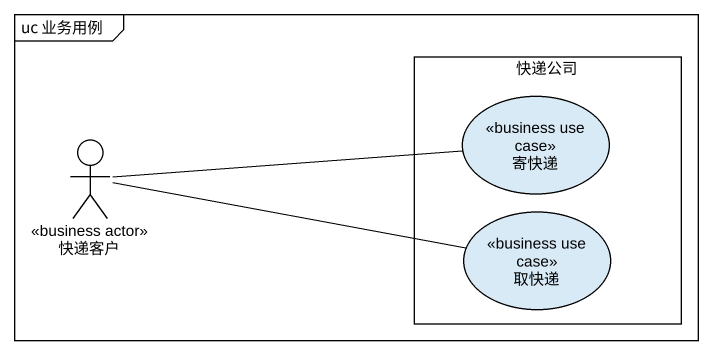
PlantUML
@startuml
mainframe uc 业务用例
rectangle 快递公司 {
  usecase 寄快递 <<business use case>>
  usecase 取快递 <<business use case>>
}
actor 快递客户 <<business actor>>
快递客户 -right- 寄快递
快递客户 -right- 取快递
@enduml
